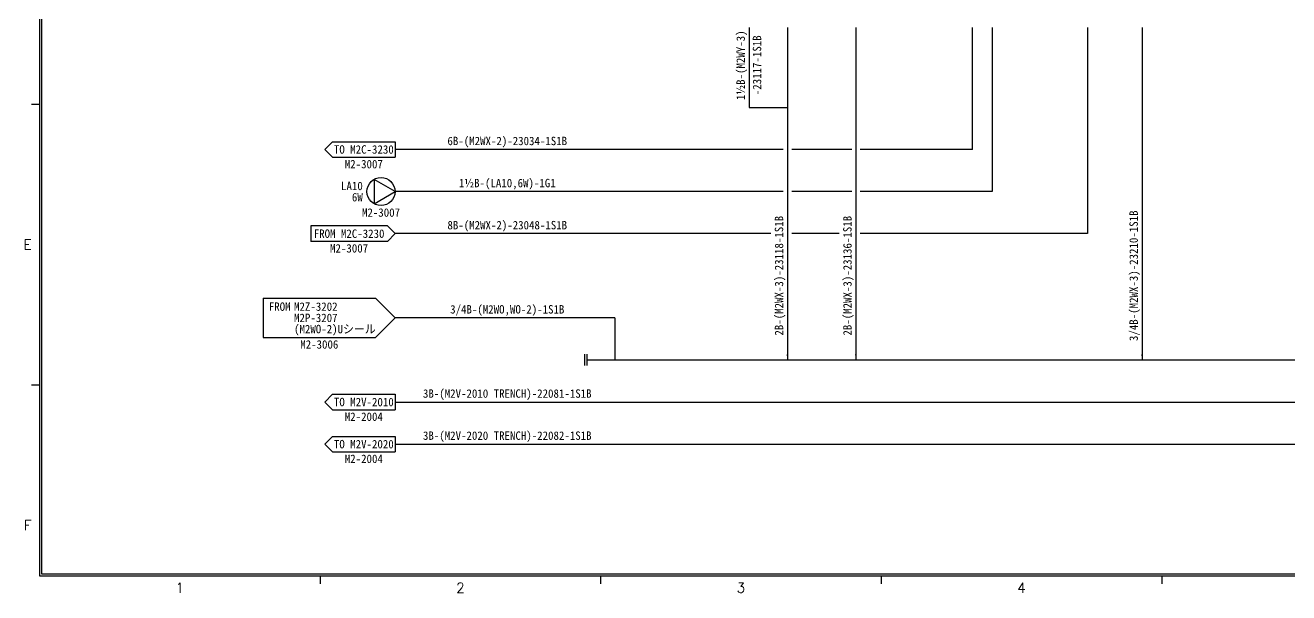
# Model space of a CAD drawing. Extents: x -5 to 813, y -6 to 574.
# Drawn here: x -5.1 to 445.3, y -6 to 196.2 of the extents above; entities that cross this region are included whole.
import ezdxf
from ezdxf.enums import TextEntityAlignment as Align

# ---------------------------------------------------------------- set-up
doc = ezdxf.new("R2010")
doc.units = 0
doc.header["$LTSCALE"] = 8
doc.header["$MEASUREMENT"] = 0
doc.layers.get('0').update_dxf_attribs({"linetype": 'CONTINUOUS'})
for name, color, linetype in [('5', 7, 'CONTINUOUS'), ('FRAME', 2, 'CONTINUOUS'), ('TEXT', 4, 'CONTINUOUS')]:
    doc.layers.add(name, color=color, linetype=linetype)
doc.styles.add('SMP-SET', font='SIMPLEX', dxfattribs={"bigfont": 'EXTFONT'})
doc.styles.get("Standard").update_dxf_attribs({"font": 'MS Gothic.ttf'})

# ---------------------------------------------------------------- blocks, each defined once
blk = doc.blocks.new('PIDA1')
at = {"color": 2}
for p, q in [((0, 568), (0, 0)), ((0.71, 567.29), (0.71, 0.71)), ((0, 0), (807.98, 0)), ((0.71, 0.71), (807.27, 0.71))]:
    blk.add_line(p, q, dxfattribs=at)
at = {"color": 4}
for p, q in [((-2.84, 168), (0, 168)), ((-2.84, 68), (0, 68)), ((100, 0), (100, -2.84)), ((200, 0), (200, -2.84)), ((300, 0), (300, -2.84)), ((400, 0), (400, -2.84))]:
    blk.add_line(p, q, dxfattribs=at)
at = {"layer": 'TEXT', "color": 4, "style": 'SMP-SET'}
for s, p in [('E', (-4.26, 118)), ('F', (-4.26, 18)), ('1', (50, -4.26)), ('2', (150, -4.26)), ('3', (250, -4.26)), ('4', (350, -4.26))]:
    blk.add_text(s, height=3.55, dxfattribs=at).set_placement(p, align=Align.MIDDLE)

msp = doc.modelspace()

# ---------------------------------------------------------------- linework, layer by layer
at = {"color": 7}
msp.add_lwpolyline([(126.71, 136.91), (119.21, 141.24), (119.21, 132.58)], close=True, dxfattribs=at)
msp.add_circle((121.71, 136.91), 5, dxfattribs=at)
at = {"layer": '5', "color": 7}
for p, q in [((252.93, 195.41), (252.93, 166.91)), ((266.6, 195.41), (266.6, 76.91)), ((290.98, 195.41), (290.98, 76.91)), ((332.51, 151.91), (332.51, 195.41)), ((339.51, 195.41), (339.51, 136.91)), ((373.59, 195.41), (373.59, 121.91)), ((393.01, 195.41), (393.01, 76.91)), ((252.93, 166.91), (266.6, 166.91)), ((101.71, 151.91), (104.46, 154.66)), ((104.46, 154.66), (126.71, 154.66)), ((126.71, 154.66), (126.71, 149.16)), ((104.46, 149.16), (101.71, 151.91)), ((104.46, 149.16), (126.71, 149.16)), ((265.1, 151.91), (126.71, 151.91)), ((289.48, 151.91), (268.1, 151.91)), ((332.51, 151.91), (292.48, 151.91)), ((265.1, 136.91), (126.71, 136.91)), ((289.48, 136.91), (268.1, 136.91)), ((339.51, 136.91), (292.48, 136.91)), ((123.96, 124.66), (96.71, 124.66)), ((96.71, 124.66), (96.71, 119.16)), ((126.71, 121.91), (123.96, 124.66)), ((123.96, 119.16), (126.71, 121.91)), ((260.6, 121.91), (126.71, 121.91)), ((284.98, 121.91), (268.1, 121.91)), ((373.59, 121.91), (292.48, 121.91)), ((123.96, 119.16), (96.71, 119.16)), ((79.71, 98.91), (119.71, 98.91)), ((79.71, 98.91), (79.71, 84.91)), ((126.71, 91.91), (119.71, 98.91)), ((119.71, 84.91), (126.71, 91.91)), ((205.09, 91.91), (126.71, 91.91)), ((205.09, 91.91), (205.09, 76.91)), ((79.71, 84.91), (119.71, 84.91)), ((194.29, 78.91), (194.29, 74.91)), ((195.09, 78.91), (195.09, 74.91)), ((195.09, 76.91), (541.01, 76.91)), ((101.71, 61.91), (104.46, 64.66)), ((104.46, 64.66), (126.71, 64.66)), ((126.71, 64.66), (126.71, 59.16)), ((104.46, 59.16), (101.71, 61.91)), ((104.46, 59.16), (126.71, 59.16)), ((126.71, 61.91), (571.01, 61.91)), ((101.71, 46.91), (104.46, 49.66)), ((104.46, 49.66), (126.71, 49.66)), ((126.71, 49.66), (126.71, 44.16)), ((104.46, 44.16), (101.71, 46.91)), ((126.71, 46.91), (571.01, 46.91)), ((104.46, 44.16), (126.71, 44.16))]:
    msp.add_line(p, q, dxfattribs=at)
for points in [[(266.94, 78.91), (266.6, 76.91), (266.27, 78.91)], [(291.32, 78.91), (290.98, 76.91), (290.65, 78.91)], [(393.34, 78.91), (393.01, 76.91), (392.68, 78.91)]]:
    msp.add_solid(points, dxfattribs=at)

# ---------------------------------------------------------------- block references
at = {"layer": 'FRAME'}
msp.add_blockref('PIDA1', (0, 0), dxfattribs=at)

# ---------------------------------------------------------------- texts
at = {"layer": '5', "color": 7, "width": 0.95}
for s, p in [('1½B-(M2WY-3)', (250.13, 181.91)), ('-23117-1S1B', (255.73, 181.91)), ('2B-(M2WX-3)-23118-1S1B', (263.8, 106.91)), ('2B-(M2WX-3)-23136-1S1B', (288.18, 106.91)), ('3/4B-(M2WX-3)-23210-1S1B', (390.21, 106.91))]:
    msp.add_text(s, height=3, rotation=90, dxfattribs=at).set_placement(p, align=Align.MIDDLE)
for s, p in [('TO M2C-3230', (115.58, 151.91)), ('6B-(M2WX-2)-23034-1S1B', (166.71, 154.71)), ('M2-3007', (115.58, 146.66)), ('1½B-(LA10,6W)-1G1', (166.71, 139.71)), ('M2-3007', (121.71, 129.41)), ('8B-(M2WX-2)-23048-1S1B', (166.71, 124.71)), ('FROM M2C-3230', (110.33, 121.91)), ('M2-3007', (110.33, 116.66)), ('3/4B-(M2WO,WO-2)-1S1B', (166.71, 94.71)), ('M2-3006', (99.71, 82.41)), ('TO M2V-2010', (115.58, 61.91)), ('3B-(M2V-2010 TRENCH)-22081-1S1B', (166.71, 64.71)), ('M2-2004', (115.58, 56.66)), ('3B-(M2V-2020 TRENCH)-22082-1S1B', (166.71, 49.71)), ('TO M2V-2020', (115.58, 46.91)), ('M2-2004', (115.58, 41.66))]:
    msp.add_text(s, height=3, dxfattribs=at).set_placement(p, align=Align.MIDDLE)
for s, p in [('LA10', (115.21, 138.91)), ('6W', (115.21, 134.91))]:
    msp.add_text(s, height=3, dxfattribs=at).set_placement(p, align=Align.MIDDLE_RIGHT)
for s, p in [('FROM', (81.71, 95.91)), ('M2Z-3202', (90.71, 95.91)), ('M2P-3207', (90.71, 91.91)), ('(M2WO-2)Uシール', (90.71, 87.91))]:
    msp.add_text(s, height=3, dxfattribs=at).set_placement(p, align=Align.MIDDLE_LEFT)

doc.saveas('drawing.dxf')
